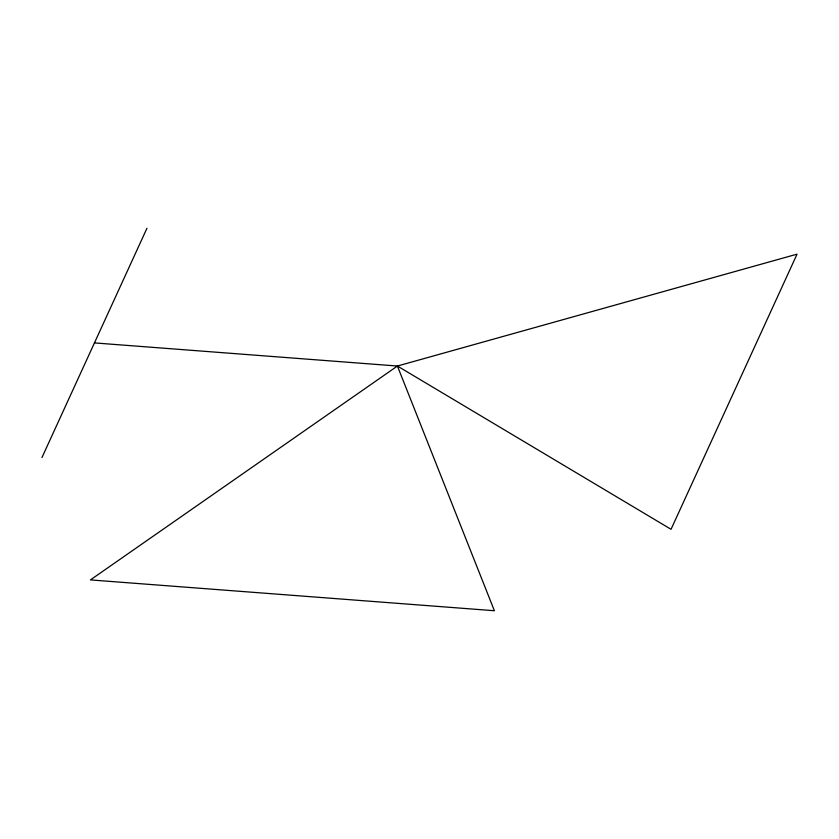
<?xml version="1.0" encoding="UTF-8"?>
<svg xmlns="http://www.w3.org/2000/svg" width="839" height="839" viewBox="0 0 839 839"><rect width="100%" height="100%" fill="white"/><g stroke="black" fill="none" stroke-linecap="round" stroke-linejoin="round"><path stroke-width="1.26" d="M41.95 457.549L146.951 228.271M397.413 366.035L671.043 529.294L797.05 254.154L397.413 366.035L90.434 579.906L494.391 610.729L397.413 366.035L94.45 342.91"/></g></svg>
